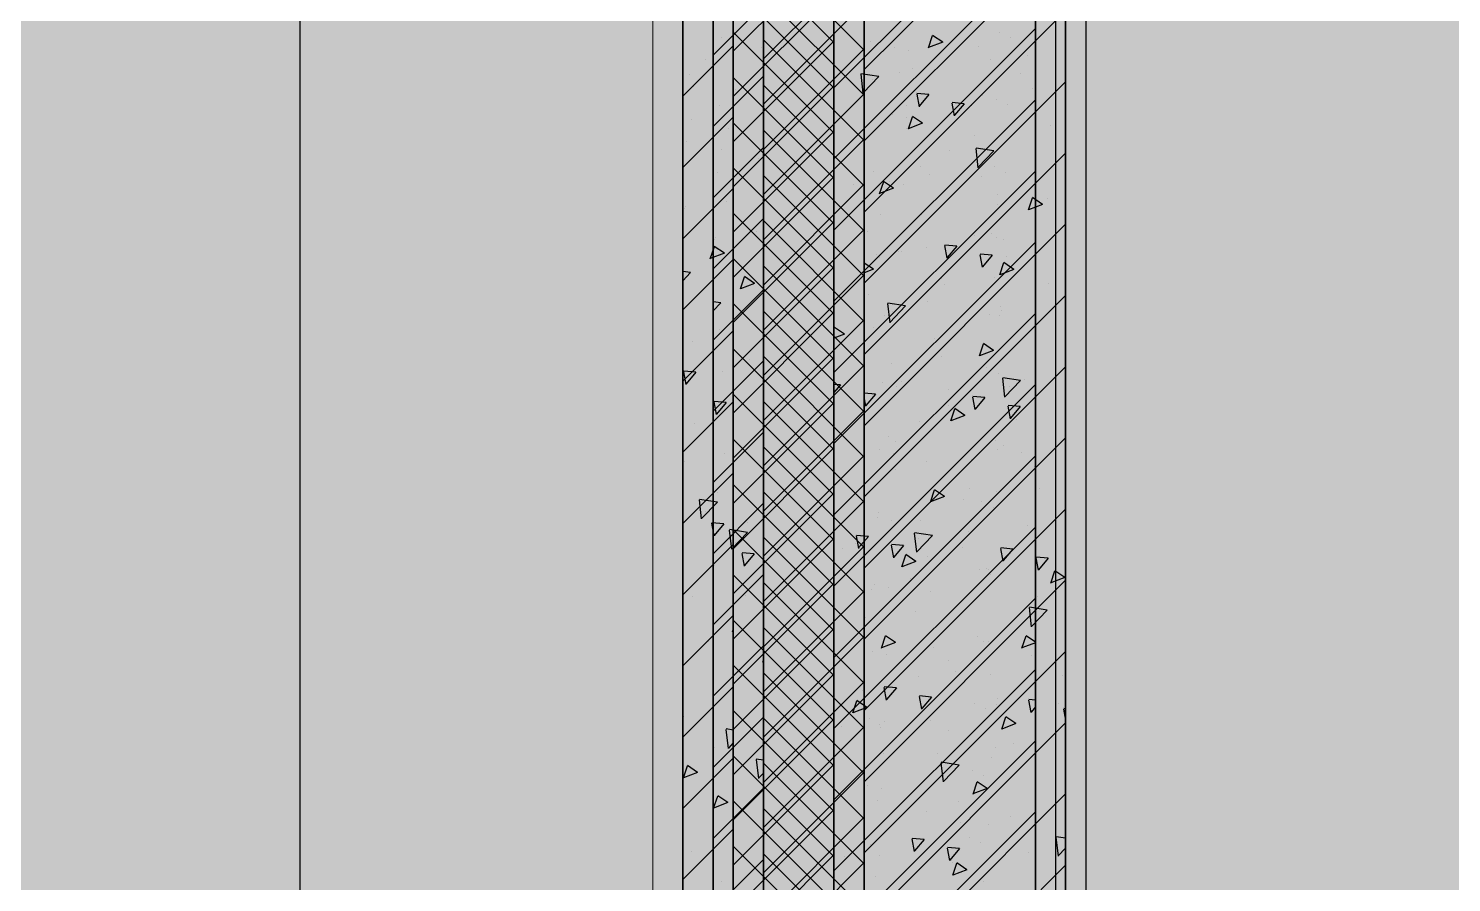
# Model space of a CAD drawing. Header units: inches. Extents: x 143994 to 247866, y 243815 to 272761.
# Drawn here: x 159026 to 160439, y 261557 to 262405 of the extents above; entities that cross this region are included whole.
import ezdxf

# ---------------------------------------------------------------- set-up
doc = ezdxf.new("R2010")
doc.units = ezdxf.units.IN
doc.header["$LTSCALE"] = 1000
doc.header["$MEASUREMENT"] = 0
doc.layers.get('DEFPOINTS').update_dxf_attribs({"color": 62})
for name, color, linetype in [('0-建筑1F', 127, 'Continuous'), ('0-建筑2F', 127, 'Continuous'), ('A-S-face(建筑粉刷线)', 136, 'Continuous'), ('A-Wall-Patn', 255, 'Continuous'), ('PUB_HATCH', 8, 'Continuous')]:
    doc.layers.add(name, color=color, linetype=linetype)
for name, color, linetype, lineweight in [('A-M-Stone', 11, 'Continuous', 15), ('A-Wall', 254, 'Continuous', 35), ('MQ-HZ幕墙绘制', 6, 'Continuous', 13), ('W-保温层', 8, 'Continuous', 13)]:
    doc.layers.add(name, color=color, linetype=linetype, lineweight=lineweight)

# ---------------------------------------------------------------- blocks, each defined once
blk = doc.blocks.new('144')
at = {"layer": 'A-M-Stone', "color": 127}
blk.add_line((640606.9, -379670.3), (640606.9, -376030.3), dxfattribs=at)
at = {"layer": 'A-S-face(建筑粉刷线)', "color": 127}
blk.add_line((641006.9, -376430.3), (641006.9, -380030.3), dxfattribs=at)
at = {"layer": 'A-Wall', "color": 127}
for p, q in [((640636.9, -376060.3), (640636.9, -379750.3)), ((640686.9, -379750.3), (640686.9, -376110.3)), ((640786.9, -376210.3), (640786.9, -379850.3)), ((640986.9, -380010.3), (640986.9, -376410.3))]:
    blk.add_line(p, q, dxfattribs=at)
at = {"layer": 'MQ-HZ幕墙绘制', "color": 127}
blk.add_arc((639066.9, -379780.3), 1160, 0, 90, dxfattribs=at)
at = {"layer": 'PUB_HATCH', "color": 127, "linetype": 'Continuous'}
for p, q in [((640986.9, -377639.9), (640786.9, -377839.9)), ((640986.9, -377710.6), (640786.9, -377910.6)), ((640986.9, -377781.3), (640786.9, -377981.3)), ((640884.5, -377788.5), (640880.5, -377800.6)), ((640894.8, -377794.7), (640884.8, -377788)), ((640950.8, -377785.3), (640950.8, -377785.3)), ((640686.9, -377798.4), (640636.9, -377848.4)), ((640846.9, -377800.2), (640846.9, -377800.2)), ((640880.6, -377798.9), (640880.6, -377798.9)), ((640894.8, -377794.7), (640880.8, -377800.1)), ((640659.1, -377811.8), (640659.1, -377811.8)), ((640643.2, -377827.1), (640643.2, -377827.1)), ((640813.4, -377826.4), (640815.7, -377845.4)), ((640831.5, -377828.8), (640813.7, -377826)), ((640831.5, -377828.8), (640816, -377845)), ((640647.3, -377838.9), (640647.3, -377838.9)), ((640869, -377846.2), (640871.3, -377858.8)), ((640881.2, -377846.8), (640869.3, -377845.7)), ((640881.2, -377846.8), (640871.6, -377858.3)), ((640984.4, -377840.9), (640984.4, -377840.9)), ((640986.9, -377852), (640786.9, -378052)), ((640816.7, -377853.4), (640816.7, -377853.4)), ((640858.6, -377857.5), (640858.6, -377857.5)), ((640923.4, -377858), (640923.4, -377858)), ((640934.4, -377847.5), (640934.4, -377847.5)), ((640948.4, -377851.8), (640948.4, -377851.8)), ((640686.9, -377869.2), (640636.9, -377919.2)), ((640645.3, -377871.3), (640645.3, -377871.3)), ((640844.5, -377866.8), (640844.5, -377866.8)), ((640682.2, -377880.7), (640682.2, -377880.7)), ((640858.8, -377880.3), (640858.8, -377880.3)), ((640965.6, -377884.8), (640965.6, -377884.8)), ((640640.8, -377893.7), (640640.8, -377893.7)), ((640986.9, -377922.7), (640786.9, -378122.7)), ((640872.3, -377918.2), (640872.3, -377918.2)), ((640881.7, -377926.4), (640881.7, -377926.4)), ((640931.8, -377919.8), (640931.8, -377919.8)), ((640945.9, -377918.4), (640945.9, -377918.4)), ((640686.9, -377939.9), (640636.9, -377989.9)), ((640806, -377936.4), (640806, -377936.4)), ((640835.9, -377933.5), (640831.8, -377945.6)), ((640846.1, -377939.7), (640832.1, -377945.1)), ((640846.1, -377939.7), (640836.1, -377933)), ((640842.1, -377933.4), (640842.1, -377933.4)), ((640638.3, -377960.3), (640638.3, -377960.3)), ((640639.1, -377958.2), (640639.1, -377958.2)), ((640679.7, -377953), (640679.7, -377953)), ((640819.9, -377982.5), (640819.9, -377982.5)), ((640926.6, -377987), (640926.6, -377987)), ((640943.5, -377985), (640943.5, -377985)), ((640948.7, -377988.2), (640948.7, -377988.2)), ((640667.8, -377998), (640663.8, -378010.1)), ((640678.1, -378004.2), (640668.1, -377997.5)), ((640986.9, -377993.4), (640786.9, -378193.4)), ((640839.6, -378000), (640839.6, -378000)), ((640879.2, -377998.7), (640879.2, -377998.7)), ((640896.7, -377996.7), (640899, -378009.2)), ((640909, -377997.2), (640897, -377996.2)), ((640909, -377997.2), (640899.3, -378008.7)), ((640686.9, -378010.6), (640636.9, -378060.6)), ((640678.1, -378004.2), (640664, -378009.6)), ((640829.1, -378005.3), (640829.1, -378005.3)), ((640832.1, -378008.2), (640832.1, -378008.2)), ((640955.2, -378014), (640951.2, -378026.1)), ((640965.5, -378020.3), (640955.5, -378013.5)), ((640644.6, -378023.6), (640636.9, -378022.4)), ((640644.6, -378023.6), (640636.9, -378031.6)), ((640965.5, -378020.3), (640951.5, -378025.6)), ((640840, -378054.3), (640842.2, -378073.3)), ((640858, -378056.7), (640840.3, -378054)), ((640858, -378056.7), (640842.5, -378073)), ((640880, -378052.1), (640880, -378052.1)), ((640941.1, -378051.6), (640941.1, -378051.6)), ((640986.9, -378064.1), (640786.9, -378264.1)), ((640837.2, -378066.6), (640837.2, -378066.6)), ((640844.7, -378061.8), (640844.7, -378061.8)), ((640951.5, -378066.3), (640951.5, -378066.3)), ((640952.9, -378060.9), (640952.9, -378060.9)), ((640686.9, -378081.3), (640636.9, -378131.3)), ((640673.3, -378079.7), (640673.3, -378079.7)), ((640787.2, -378078.6), (640786.9, -378079.4)), ((640797.4, -378084.8), (640786.9, -378088.8)), ((640797.4, -378084.8), (640787.5, -378078)), ((640826.6, -378077.6), (640826.6, -378077.6)), ((640646.7, -378092.2), (640646.7, -378092.2)), ((640886.9, -378088.7), (640886.9, -378088.7)), ((640637.6, -378122), (640639.9, -378134.5)), ((640649.8, -378122.5), (640637.9, -378121.5)), ((640649.8, -378122.5), (640640.2, -378134)), ((640938.6, -378118.1), (640938.6, -378118.1)), ((640976, -378129.8), (640976, -378129.8)), ((640793.3, -378135.1), (640786.9, -378134.5)), ((640986.9, -378134.8), (640786.9, -378334.8)), ((640793.3, -378135.1), (640786.9, -378142.7)), ((640834.8, -378133.1), (640834.8, -378133.1)), ((640900.3, -378139.8), (640900.3, -378139.8)), ((640686.9, -378152), (640636.9, -378202)), ((640924.5, -378147.1), (640926.8, -378159.6)), ((640936.7, -378147.6), (640924.8, -378146.6)), ((640936.7, -378147.6), (640927.1, -378159.1)), ((640871.7, -378171.4), (640871.7, -378171.4)), ((640906.6, -378159.1), (640902.5, -378171.2)), ((640916.8, -378165.3), (640902.8, -378170.7)), ((640916.8, -378165.3), (640906.9, -378158.6)), ((640648.2, -378173), (640648.2, -378173)), ((640936.2, -378184.7), (640936.2, -378184.7)), ((640832.3, -378199.7), (640832.3, -378199.7)), ((640847.9, -378190.9), (640847.9, -378190.9)), ((640954.7, -378195.4), (640954.7, -378195.4)), ((640638.5, -378211.5), (640638.5, -378211.5)), ((640986.9, -378205.6), (640786.9, -378405.6)), ((640923.4, -378208.7), (640923.4, -378208.7)), ((640973.5, -378202.1), (640973.5, -378202.1)), ((640686.9, -378222.7), (640636.9, -378272.7)), ((640847.7, -378218.7), (640847.7, -378218.7)), ((640671.3, -378241.9), (640671.3, -378241.9)), ((640948.1, -378241.4), (640948.1, -378241.4)), ((640653, -378249.2), (640655.2, -378268.2)), ((640671.1, -378251.6), (640653.3, -378248.8)), ((640671.1, -378251.6), (640655.5, -378267.8)), ((640933.8, -378251.3), (640933.8, -378251.3)), ((640659.2, -378261.2), (640659.2, -378261.2)), ((640829.9, -378266.3), (640829.9, -378266.3)), ((640831.5, -378261.5), (640831.5, -378261.5)), ((640872.7, -378270.2), (640872.7, -378270.2)), ((640665.3, -378272.4), (640667.6, -378285)), ((640677.6, -378273), (640665.6, -378271.9)), ((640677.6, -378273), (640667.9, -378284.5)), ((640986.9, -378276.3), (640786.9, -378476.3)), ((640808.8, -378285), (640811.1, -378297.5)), ((640821, -378285.5), (640809.1, -378284.5)), ((640866.5, -378282.3), (640868.7, -378301.3)), ((640884.6, -378284.7), (640866.8, -378281.9)), ((640884.6, -378284.7), (640869, -378300.9)), ((640920.9, -378281), (640920.9, -378281)), ((640979.5, -378274.7), (640979.5, -378274.7)), ((640686.9, -378293.4), (640636.9, -378343.4)), ((640795, -378297.6), (640795, -378297.6)), ((640808.1, -378292.5), (640808.1, -378292.5)), ((640821, -378285.5), (640811.4, -378297)), ((640870.8, -378287.6), (640870.8, -378287.6)), ((640914.9, -378297), (640914.9, -378297)), ((640952.2, -378297.5), (640954.5, -378310.1)), ((640964.5, -378298.1), (640952.5, -378297)), ((640964.5, -378298.1), (640954.8, -378309.6)), ((640857.9, -378304.1), (640853.9, -378316.2)), ((640868.2, -378310.3), (640854.1, -378315.7)), ((640868.2, -378310.3), (640858.2, -378303.6)), ((640879.4, -378305.4), (640879.4, -378305.4)), ((640668.7, -378314.2), (640668.7, -378314.2)), ((640931.3, -378317.9), (640931.3, -378317.9)), ((640827.5, -378332.9), (640827.5, -378332.9)), ((640646.1, -378345.4), (640646.1, -378345.4)), ((640986.9, -378347), (640786.9, -378547)), ((640686.9, -378364.1), (640636.9, -378414.1)), ((640818.2, -378366.5), (640818.2, -378366.5)), ((640868.2, -378359.9), (640868.2, -378359.9)), ((640686.9, -378377.4), (640685.8, -378380.7)), ((640686.9, -378379.9), (640686.1, -378380.2)), ((640986.9, -378390.4), (640977.6, -378384.1)), ((640662.4, -378390.2), (640662.4, -378390.2)), ((640928.9, -378384.5), (640928.9, -378384.5)), ((640977.3, -378384.6), (640973.2, -378396.7)), ((640986.9, -378391.1), (640973.5, -378396.2)), ((640825, -378399.5), (640825, -378399.5)), ((640875.9, -378399.2), (640875.9, -378399.2)), ((640982.7, -378403.8), (640982.7, -378403.8)), ((640986.9, -378417.7), (640786.9, -378617.7)), ((640871.1, -378424.7), (640871.1, -378424.7)), ((640941.9, -378422.2), (640941.9, -378422.2)), ((640686.9, -378434.8), (640636.9, -378484.8)), ((640815.6, -378438.8), (640815.6, -378438.8)), ((640836.5, -378435.4), (640838.8, -378448)), ((640848.8, -378436), (640836.8, -378434.9)), ((640848.8, -378436), (640839.1, -378447.5)), ((640809.2, -378449.1), (640805.2, -378461.2)), ((640819.5, -378455.3), (640809.5, -378448.6)), ((640926.5, -378451), (640926.5, -378451)), ((640980, -378448), (640982.3, -378460.5)), ((640986.9, -378448.1), (640980.3, -378447.5)), ((640986.9, -378454.8), (640982.6, -378460)), ((640637.9, -378464.7), (640637.9, -378464.7)), ((640819.5, -378455.3), (640805.5, -378460.7)), ((640822.6, -378466), (640822.6, -378466)), ((640679.5, -378477.1), (640681.8, -378496.1)), ((640686.9, -378477.8), (640679.8, -378476.7)), ((640794, -378474), (640794, -378474)), ((640900.7, -378478.6), (640900.7, -378478.6)), ((640686.9, -378490.6), (640682.1, -378495.7)), ((640986.9, -378488.4), (640786.9, -378688.4)), ((640947.5, -378494.7), (640947.5, -378494.7)), ((640965.1, -378491.1), (640965.1, -378491.1)), ((640686.9, -378505.6), (640636.9, -378555.6)), ((640836.1, -378500.9), (640836.1, -378500.9)), ((640889.3, -378501), (640889.3, -378501)), ((640893, -378510.2), (640895.2, -378529.2)), ((640911.1, -378512.6), (640893.3, -378509.8)), ((640942.9, -378505.4), (640942.9, -378505.4)), ((640641.2, -378513.6), (640637.1, -378525.7)), ((640651.4, -378519.9), (640637.4, -378525.2)), ((640651.4, -378519.9), (640641.5, -378513.1)), ((640830.9, -378514.7), (640830.9, -378514.7)), ((640911.1, -378512.6), (640895.5, -378528.8)), ((640924, -378517.6), (640924, -378517.6)), ((640637.2, -378534.2), (640637.2, -378534.2)), ((640820.2, -378532.6), (640820.2, -378532.6)), ((640928.6, -378529.7), (640924.6, -378541.7)), ((640938.9, -378535.9), (640924.9, -378541.2)), ((640938.9, -378535.9), (640928.9, -378529.2)), ((640986.9, -378559.1), (640786.9, -378759.1)), ((640878.8, -378558.6), (640878.8, -378558.6)), ((640962.5, -378563.4), (640962.5, -378563.4)), ((640686.9, -378576.3), (640636.9, -378626.3)), ((640836.7, -378579.9), (640836.7, -378579.9)), ((640912.5, -378569.9), (640912.5, -378569.9)), ((640864.3, -378585.9), (640866.6, -378598.4)), ((640876.5, -378586.4), (640864.6, -378585.4)), ((640876.5, -378586.4), (640866.9, -378597.9)), ((640921.6, -378584.2), (640921.6, -378584.2)), ((640645.5, -378598.7), (640645.5, -378598.7)), ((640660.3, -378603.1), (640660.3, -378603.1)), ((640797.2, -378603.1), (640797.2, -378603.1)), ((640817.7, -378599.2), (640817.7, -378599.2)), ((640904, -378607.6), (640904, -378607.6))]:
    blk.add_line(p, q, dxfattribs=at)
at = {"layer": 'W-保温层', "color": 127}
for p, q in [((640686.9, -376110.3), (640686.9, -379850.3)), ((640786.9, -379850.3), (640786.9, -376210.3))]:
    blk.add_line(p, q, dxfattribs=at)
at = {"layer": 'W-保温层', "color": 127, "linetype": 'Continuous'}
for p, q in [((640686.9, -377695), (640786.9, -377795)), ((640786.9, -377703.8), (640686.9, -377803.8)), ((640686.9, -377740), (640786.9, -377840)), ((640786.9, -377748.7), (640686.9, -377848.7)), ((640686.9, -377784.9), (640786.9, -377884.9)), ((640786.9, -377793.6), (640686.9, -377893.6)), ((640686.9, -377829.8), (640786.9, -377929.8)), ((640786.9, -377838.5), (640686.9, -377938.5)), ((640686.9, -377874.7), (640786.9, -377974.7)), ((640786.9, -377883.4), (640686.9, -377983.4)), ((640686.9, -377919.6), (640786.9, -378019.6)), ((640786.9, -377928.3), (640686.9, -378028.3)), ((640686.9, -377964.5), (640786.9, -378064.5)), ((640786.9, -377973.2), (640686.9, -378073.2)), ((640686.9, -378009.4), (640786.9, -378109.4)), ((640786.9, -378018.1), (640686.9, -378118.1)), ((640686.9, -378054.3), (640786.9, -378154.3)), ((640786.9, -378063), (640686.9, -378163)), ((640686.9, -378099.2), (640786.9, -378199.2)), ((640786.9, -378107.9), (640686.9, -378207.9)), ((640686.9, -378144.1), (640786.9, -378244.1)), ((640786.9, -378152.8), (640686.9, -378252.8)), ((640686.9, -378189), (640786.9, -378289)), ((640786.9, -378197.7), (640686.9, -378297.7)), ((640686.9, -378233.9), (640786.9, -378333.9)), ((640786.9, -378242.6), (640686.9, -378342.6)), ((640686.9, -378278.8), (640786.9, -378378.8)), ((640786.9, -378287.5), (640686.9, -378387.5)), ((640686.9, -378323.7), (640786.9, -378423.7)), ((640786.9, -378332.4), (640686.9, -378432.4)), ((640686.9, -378368.6), (640786.9, -378468.6)), ((640786.9, -378377.3), (640686.9, -378477.3)), ((640686.9, -378413.5), (640786.9, -378513.5)), ((640786.9, -378422.2), (640686.9, -378522.2)), ((640686.9, -378458.4), (640786.9, -378558.4)), ((640786.9, -378467.1), (640686.9, -378567.1)), ((640686.9, -378503.3), (640786.9, -378603.3)), ((640786.9, -378512), (640686.9, -378612)), ((640686.9, -378548.2), (640786.9, -378648.2)), ((640786.9, -378556.9), (640686.9, -378656.9)), ((640686.9, -378593.1), (640786.9, -378693.1)), ((640786.9, -378601.8), (640686.9, -378701.8))]:
    blk.add_line(p, q, dxfattribs=at)
blk = doc.blocks.new('1442323')
at = {"layer": 'A-M-Stone', "color": 127}
blk.add_line((682656.9, -380239.3), (682656.9, -376119.3), dxfattribs=at)
at = {"layer": 'A-S-face(建筑粉刷线)', "color": 127}
blk.add_line((683056.9, -376519.3), (683056.9, -380239.3), dxfattribs=at)
at = {"layer": 'A-Wall', "color": 127}
for p, q in [((682686.9, -376149.3), (682686.9, -380239.3)), ((682736.9, -380239.3), (682736.9, -376199.3)), ((682836.9, -376299.3), (682836.9, -380239.3)), ((683036.9, -380239.3), (683036.9, -376499.3))]:
    blk.add_line(p, q, dxfattribs=at)
at = {"layer": 'PUB_HATCH', "color": 127, "linetype": 'Continuous'}
for p, q in [((683036.9, -377681), (682836.9, -377881)), ((683036.9, -377751.8), (682836.9, -377951.8)), ((682736.9, -377816.8), (682686.9, -377866.8)), ((683036.9, -377822.5), (682836.9, -378022.5)), ((682695.6, -377849.6), (682695.6, -377849.6)), ((682735.1, -377858.7), (682735.1, -377858.7)), ((682843.2, -377853.5), (682843.2, -377853.5)), ((682949.9, -377858), (682949.9, -377858)), ((682981.9, -377849.5), (682981.9, -377849.5)), ((682880.9, -377862.3), (682880.9, -377862.3)), ((682961.9, -377870.9), (682961.9, -377870.9)), ((682998.7, -377867.3), (682998.7, -377867.3)), ((682736.9, -377887.5), (682686.9, -377937.5)), ((682872.4, -377883.9), (682872.4, -377883.9)), ((682885.3, -377880.3), (682885.3, -377880.3)), ((682992.1, -377884.8), (682992.1, -377884.8)), ((682709.1, -377900.8), (682709.1, -377900.8)), ((683036.9, -377893.2), (682836.9, -378093.2)), ((682845.2, -377890.9), (682845.2, -377890.9)), ((682693.2, -377916.2), (682693.2, -377916.2)), ((682923.9, -377914.4), (682926.2, -377926.9)), ((682936.2, -377914.9), (682924.2, -377913.8)), ((682936.2, -377914.9), (682926.5, -377926.4)), ((682979.5, -377916.1), (682979.5, -377916.1)), ((682697.3, -377927.9), (682697.3, -377927.9)), ((682878.5, -377928.9), (682878.5, -377928.9)), ((682884.4, -377928.1), (682880.4, -377940.2)), ((682894.7, -377934.3), (682884.7, -377927.6)), ((682894.7, -377934.3), (682880.6, -377939.7)), ((682946.1, -377946.2), (682946.1, -377946.2)), ((683021.9, -377936.2), (683021.9, -377936.2)), ((682736.9, -377958.2), (682686.9, -378008.2)), ((682695.3, -377960.3), (682695.3, -377960.3)), ((682947.6, -377959.4), (682949.8, -377978.4)), ((682965.7, -377961.8), (682947.9, -377959)), ((682732.2, -377969.7), (682732.2, -377969.7)), ((683036.9, -377963.9), (682836.9, -378163.9)), ((682921.6, -377960.9), (682921.6, -377960.9)), ((682965.7, -377961.8), (682950.1, -377978)), ((682690.8, -377982.7), (682690.8, -377982.7)), ((682846.4, -377982.5), (682846.4, -377982.5)), ((682953.1, -377987), (682953.1, -377987)), ((682977.1, -377982.7), (682977.1, -377982.7)), ((682876.1, -377995.5), (682876.1, -377995.5)), ((682969.2, -378015.1), (682969.2, -378015.1)), ((682969.5, -378004.8), (682969.5, -378004.8)), ((683003.8, -378008.6), (682999.7, -378020.7)), ((683014, -378014.8), (683000, -378020.2)), ((683014, -378014.8), (683004.1, -378008.1)), ((683019.3, -378008.5), (683019.3, -378008.5)), ((682736.9, -378028.9), (682686.9, -378078.9)), ((682852.9, -378024.8), (682852.9, -378024.8)), ((682893.5, -378025.1), (682893.5, -378025.1)), ((682729.7, -378042), (682729.7, -378042)), ((683036.9, -378034.6), (682836.9, -378234.6)), ((682688.3, -378049.3), (682688.3, -378049.3)), ((682689.1, -378047.3), (682689.1, -378047.3)), ((682974.7, -378049.3), (682974.7, -378049.3)), ((682846, -378079.3), (682836.9, -378073.2)), ((682871.2, -378061.8), (682871.2, -378061.8)), ((682873.6, -378062.1), (682873.6, -378062.1)), ((682951.7, -378064.8), (682954, -378077.3)), ((682963.9, -378065.3), (682952, -378064.3)), ((682963.9, -378065.3), (682954.3, -378076.8)), ((682977.9, -378066.4), (682977.9, -378066.4)), ((682717.8, -378087.1), (682713.8, -378099.1)), ((682728.1, -378093.3), (682718.1, -378086.6)), ((682846, -378079.3), (682836.9, -378082.8)), ((682966.7, -378087.4), (682966.7, -378087.4)), ((682736.9, -378099.6), (682686.9, -378149.6)), ((682728.1, -378093.3), (682714, -378098.6)), ((682913.4, -378088.7), (682913.4, -378088.7)), ((682916.6, -378094), (682916.6, -378094)), ((683020.1, -378093.2), (683020.1, -378093.2)), ((682694.6, -378112.7), (682686.9, -378111.5)), ((682694.6, -378112.7), (682686.9, -378120.7)), ((683036.9, -378105.3), (682836.9, -378305.3)), ((682840.9, -378103.9), (682840.9, -378103.9)), ((682972.2, -378115.9), (682972.2, -378115.9)), ((682871.2, -378128.7), (682871.2, -378128.7)), ((682961.3, -378124.1), (682961.3, -378124.1)), ((682844.6, -378144.1), (682844.6, -378144.1)), ((682955.1, -378153.7), (682951.1, -378165.7)), ((682965.4, -378159.8), (682955.4, -378153.1)), ((682736.9, -378170.3), (682686.9, -378220.3)), ((682723.3, -378168.7), (682723.3, -378168.7)), ((682914.1, -378166.3), (682914.1, -378166.3)), ((682965.4, -378159.8), (682951.4, -378165.2)), ((682696.7, -378181.2), (682696.7, -378181.2)), ((683036.9, -378176), (682836.9, -378376)), ((682864, -378172.8), (682864, -378172.8)), ((682969.8, -378182.4), (682969.8, -378182.4)), ((682868.8, -378195.2), (682868.8, -378195.2)), ((682874.4, -378190.9), (682874.4, -378190.9)), ((682974.1, -378187.4), (682976.3, -378206.4)), ((682992.2, -378189.7), (682974.4, -378187)), ((682992.2, -378189.7), (682976.6, -378206)), ((682981.2, -378195.4), (682981.2, -378195.4)), ((682687.6, -378211), (682689.9, -378223.6)), ((682699.8, -378211.6), (682687.9, -378210.5)), ((682699.8, -378211.6), (682690.2, -378223.1)), ((682848.2, -378203.2), (682836.9, -378202.2)), ((682836.9, -378207.8), (682838.3, -378215.2)), ((682848.2, -378203.2), (682838.6, -378214.7)), ((682921, -378214.1), (682921, -378214.1)), ((682991.7, -378215.7), (682979.7, -378214.7)), ((682979.4, -378215.2), (682981.7, -378227.8)), ((682991.7, -378215.7), (682982, -378227.2)), ((682987.8, -378228.5), (682987.8, -378228.5)), ((682736.9, -378241), (682686.9, -378291)), ((683036.9, -378246.7), (682836.9, -378446.7)), ((682861.5, -378245.1), (682861.5, -378245.1)), ((682967.4, -378249), (682967.4, -378249)), ((682698.2, -378262), (682698.2, -378262)), ((682866.3, -378261.8), (682866.3, -378261.8)), ((682899.2, -378270.2), (682899.2, -378270.2)), ((682968.9, -378258.1), (682968.9, -378258.1)), ((682852.3, -378278.1), (682852.3, -378278.1)), ((683006, -378274.7), (683006, -378274.7)), ((682906.5, -378298.7), (682902.4, -378310.8)), ((682916.7, -378304.9), (682906.8, -378298.2)), ((682941.4, -378297.1), (682941.4, -378297.1)), ((683010.9, -378297.4), (683010.9, -378297.4)), ((682736.9, -378311.7), (682686.9, -378361.7)), ((682688.5, -378300.5), (682688.5, -378300.5)), ((682916.7, -378304.9), (682902.7, -378310.2)), ((682935.2, -378307.4), (682935.2, -378307.4)), ((683036.9, -378317.4), (682836.9, -378517.4)), ((682964.9, -378315.6), (682964.9, -378315.6)), ((682703, -378338.2), (682705.2, -378357.2)), ((682721.1, -378340.6), (682703.3, -378337.8)), ((682721.1, -378340.6), (682705.5, -378356.8)), ((682721.3, -378331), (682721.3, -378331)), ((682863.9, -378328.4), (682863.9, -378328.4)), ((682709.2, -378350.2), (682709.2, -378350.2)), ((682863.7, -378353.1), (682866, -378365.7)), ((682876, -378353.6), (682864, -378352.6)), ((682876, -378353.6), (682866.3, -378365.1)), ((682715.3, -378361.5), (682717.6, -378374)), ((682727.6, -378362), (682715.6, -378361)), ((682727.6, -378362), (682717.9, -378373.5)), ((683007.2, -378365.7), (683009.5, -378378.2)), ((683019.4, -378366.2), (683007.5, -378365.1)), ((683008.4, -378369.7), (683008.4, -378369.7)), ((683019.4, -378366.2), (683009.8, -378377.7)), ((682736.9, -378382.5), (682686.9, -378432.5)), ((682958.3, -378376.3), (682958.3, -378376.3)), ((682960.7, -378377.4), (682960.7, -378377.4)), ((682962.5, -378382.2), (682962.5, -378382.2)), ((683025.8, -378379.2), (683021.8, -378391.3)), ((683036.1, -378385.4), (683026.1, -378378.7)), ((683036.9, -378388.1), (682836.9, -378588.1)), ((682844, -378397.4), (682844, -378397.4)), ((682861.5, -378395), (682861.5, -378395)), ((682882.5, -378386.3), (682882.5, -378386.3)), ((683036.1, -378385.4), (683022.1, -378390.8)), ((682718.7, -378403.2), (682718.7, -378403.2)), ((682902.4, -378399.3), (682902.4, -378399.3)), ((683009.2, -378403.8), (683009.2, -378403.8)), ((683000.6, -378415.3), (683002.8, -378434.3)), ((683018.7, -378417.7), (683000.9, -378414.9)), ((683018.7, -378417.7), (683003.1, -378433.9)), ((682696.1, -378434.4), (682696.1, -378434.4)), ((682736.9, -378453.2), (682686.9, -378503.2)), ((682857.8, -378443.7), (682853.7, -378455.8)), ((682868, -378449.9), (682854, -378455.3)), ((682868, -378449.9), (682858.1, -378443.2)), ((682955.7, -378448.6), (682955.7, -378448.6)), ((682960.1, -378448.8), (682960.1, -378448.8)), ((682736.9, -378466.4), (682735.8, -378469.7)), ((682736.9, -378468.9), (682736.1, -378469.2)), ((683036.9, -378458.9), (682836.9, -378658.9)), ((682859, -378461.6), (682859, -378461.6)), ((682905.7, -378455.2), (682905.7, -378455.2)), ((682920.4, -378467.4), (682920.4, -378467.4)), ((682712.4, -378479.3), (682712.4, -378479.3)), ((682927.2, -378478.6), (682927.2, -378478.6)), ((683034, -378483.1), (683034, -378483.1)), ((682862.6, -378500.9), (682862.6, -378500.9)), ((682891.5, -378503.6), (682893.8, -378516.1)), ((682903.7, -378504.1), (682891.8, -378503)), ((682903.7, -378504.1), (682894.1, -378515.6)), ((682968.3, -378511.3), (682968.3, -378511.3)), ((682969.4, -378505.4), (682969.4, -378505.4)), ((683029.4, -378510.8), (683029.4, -378510.8)), ((682736.9, -378523.9), (682686.9, -378573.9)), ((682957.6, -378515.3), (682957.6, -378515.3)), ((682977.2, -378524.2), (682973.1, -378536.3)), ((682987.4, -378530.4), (682977.5, -378523.7)), ((683034.9, -378516.1), (683036.9, -378526.9)), ((683036.9, -378515.7), (683035.2, -378515.6)), ((683036.9, -378529.6), (682836.9, -378729.6)), ((682851.7, -378531.3), (682851.7, -378531.3)), ((682853.1, -378534.1), (682853.1, -378534.1)), ((682856.6, -378528.1), (682856.6, -378528.1)), ((682903.1, -378527.5), (682903.1, -378527.5)), ((682987.4, -378530.4), (682973.4, -378535.8)), ((682687.9, -378553.8), (682687.9, -378553.8)), ((682729.5, -378566.1), (682731.8, -378585.1)), ((682736.9, -378566.8), (682729.8, -378565.7)), ((682736.9, -378579.7), (682732.1, -378584.7)), ((682955.2, -378581.9), (682955.2, -378581.9)), ((682736.9, -378594.6), (682686.9, -378644.6)), ((682854.2, -378594.7), (682854.2, -378594.7)), ((682976.8, -378589.7), (682976.8, -378589.7)), ((682691.2, -378602.7), (682687.1, -378614.8)), ((682701.4, -378608.9), (682687.4, -378614.3)), ((682701.4, -378608.9), (682691.5, -378602.2)), ((683036.9, -378600.3), (682836.9, -378800.3)), ((682850.5, -378606.4), (682850.5, -378606.4)), ((682930.5, -378607.6), (682930.5, -378607.6)), ((682687.2, -378623.3), (682687.2, -378623.3)), ((682960.1, -378630.6), (682960.1, -378630.6)), ((682843.5, -378650.7), (682843.5, -378650.7)), ((682952.8, -378648.5), (682952.8, -378648.5)), ((683027.1, -378643.2), (683029.3, -378662.2)), ((683036.9, -378644.3), (683027.4, -378642.8)), ((682736.9, -378665.3), (682686.9, -378715.3)), ((682851.7, -378661.3), (682851.7, -378661.3)), ((682919.2, -378654), (682921.5, -378666.5)), ((682931.5, -378654.5), (682919.5, -378653.5)), ((682931.5, -378654.5), (682921.8, -378666)), ((683000, -378658.6), (683000, -378658.6)), ((683036.9, -378654.2), (683029.6, -378661.8)), ((683036.9, -378671), (682836.9, -378871)), ((682924.2, -378668.6), (682924.2, -378668.6)), ((682928.5, -378669.3), (682924.5, -378681.4)), ((682938.8, -378675.5), (682924.8, -378680.8)), ((682938.8, -378675.5), (682928.8, -378668.7)), ((682695.5, -378687.7), (682695.5, -378687.7)), ((682848.5, -378682.4), (682848.5, -378682.4)), ((682955.3, -378687), (682955.3, -378687))]:
    blk.add_line(p, q, dxfattribs=at)
at = {"layer": 'W-保温层', "color": 127}
for p, q in [((682736.9, -380189.3), (682736.9, -376199.3)), ((682836.9, -376299.3), (682836.9, -380189.3))]:
    blk.add_line(p, q, dxfattribs=at)
at = {"layer": 'W-保温层', "color": 127, "linetype": 'Continuous'}
for p, q in [((682736.9, -377761.6), (682836.9, -377861.6)), ((682836.9, -377770.4), (682736.9, -377870.4)), ((682736.9, -377806.5), (682836.9, -377906.5)), ((682836.9, -377815.3), (682736.9, -377915.3)), ((682736.9, -377851.4), (682836.9, -377951.4)), ((682836.9, -377860.2), (682736.9, -377960.2)), ((682736.9, -377896.3), (682836.9, -377996.3)), ((682836.9, -377905.1), (682736.9, -378005.1)), ((682736.9, -377941.2), (682836.9, -378041.2)), ((682836.9, -377950), (682736.9, -378050)), ((682736.9, -377986.1), (682836.9, -378086.1)), ((682836.9, -377994.9), (682736.9, -378094.9)), ((682736.9, -378031), (682836.9, -378131)), ((682836.9, -378039.8), (682736.9, -378139.8)), ((682736.9, -378075.9), (682836.9, -378175.9)), ((682836.9, -378084.7), (682736.9, -378184.7)), ((682736.9, -378120.8), (682836.9, -378220.8)), ((682836.9, -378129.6), (682736.9, -378229.6)), ((682736.9, -378165.7), (682836.9, -378265.7)), ((682836.9, -378174.5), (682736.9, -378274.5)), ((682736.9, -378210.6), (682836.9, -378310.6)), ((682836.9, -378219.4), (682736.9, -378319.4)), ((682736.9, -378255.5), (682836.9, -378355.5)), ((682836.9, -378264.3), (682736.9, -378364.3)), ((682736.9, -378300.4), (682836.9, -378400.4)), ((682836.9, -378309.2), (682736.9, -378409.2)), ((682736.9, -378345.3), (682836.9, -378445.3)), ((682836.9, -378354.1), (682736.9, -378454.1)), ((682736.9, -378390.2), (682836.9, -378490.2)), ((682836.9, -378399), (682736.9, -378499)), ((682736.9, -378435.1), (682836.9, -378535.1)), ((682836.9, -378443.9), (682736.9, -378543.9)), ((682736.9, -378480), (682836.9, -378580)), ((682836.9, -378488.8), (682736.9, -378588.8)), ((682736.9, -378524.9), (682836.9, -378624.9)), ((682836.9, -378533.7), (682736.9, -378633.7)), ((682736.9, -378569.8), (682836.9, -378669.8)), ((682836.9, -378578.6), (682736.9, -378678.6)), ((682736.9, -378614.7), (682836.9, -378714.7)), ((682836.9, -378623.5), (682736.9, -378723.5)), ((682736.9, -378659.6), (682836.9, -378759.6)), ((682836.9, -378668.4), (682736.9, -378768.4))]:
    blk.add_line(p, q, dxfattribs=at)

msp = doc.modelspace()

# ---------------------------------------------------------------- hatches: boundary and pattern name
at = {"layer": 'DEFPOINTS'}
h = msp.add_hatch(dxfattribs=at)
h.set_pattern_fill('ANSI31', color=250)
h.set_pattern_definition([(45, (-65482.5842, -4e-05), (-1.122532015, 1.122532015), [])])
h.paths.add_polyline_path([(182383.45, 243814.78), (157803.44, 243814.78), (157803.44, 270814.78), (182383.45, 270814.78)])

# ---------------------------------------------------------------- linework, layer by layer
at = {"layer": 'A-Wall-Patn', "color": 11}
msp.add_lwpolyline([(150345.62, 253131.1), (150345.62, 260486.1), (152475.62, 260486.1), (152475.62, 264126.1), (156915.62, 264126.1), (156915.62, 264396.1), (157915.62, 264396.1), (157915.62, 260436.1), (159725.62, 260436.1), (159725.62, 264126.1), (165235.62, 264126.1), (165235.62, 258286.1), (166875.62, 258286.1), (166875.62, 261926.1), (172000.62, 261926.1), (172000.62, 262196.1), (173000.62, 262196.1), (173000.62, 261926.1), (177435.62, 261926.1), (177435.62, 258286.1), (179565.62, 258286.1), (179565.62, 250931.1)], dxfattribs=at)
at = {"layer": 'DEFPOINTS'}
msp.add_lwpolyline([(159675.62, 264126.1), (159675.62, 261536.1), (159295.62, 261536.1), (159295.62, 262656.1)], dxfattribs=at)

# ---------------------------------------------------------------- block references
at = {"layer": '0-建筑1F'}
msp.add_blockref('144', (-480961.31, 640186.38), dxfattribs=at)
at = {"layer": '0-建筑2F'}
msp.add_blockref('1442323', (-522981.31, 640245.41), dxfattribs=at)

doc.saveas('drawing.dxf')
